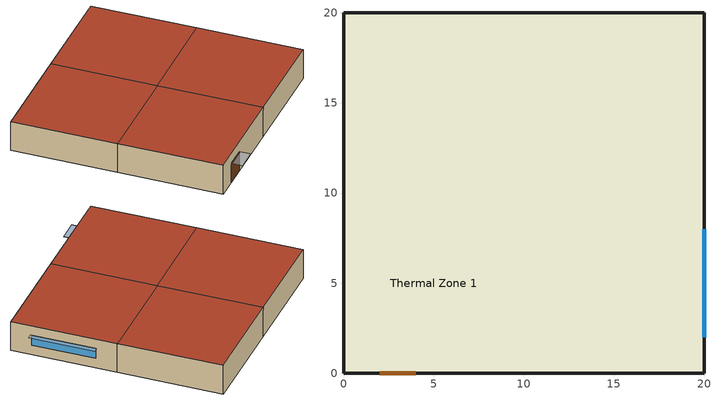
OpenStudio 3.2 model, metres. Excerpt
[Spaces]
Thermal Zone 1
 floor ground (Slab): 10,10 10,0 0,0 0,10 z0; 10,20 10,10 0,10 0,20 z0; 20,20 20,10 10,10 10,20 z0; 20,10 20,0 10,0 10,10 z0
 wall outside (Exterior Wall): 10,0 20,0 20,10 20,20 10,20 0,20 0,10 0,0 10,0 z0:3
 window (Exterior Window): 20,2 20,8 z1:2
 door (Exterior Door): 2,0 4,0 z0:2
 roof outside (Exterior Roof): 20,0 20,10 10,10 10,0 z3; 10,10 10,20 0,20 0,10 z3; 20,10 20,20 10,20 10,10 z3; 10,0 10,10 0,10 0,0 z3
shading: 4,-1 4,0 2,0 2,-1 z2; 20.55,1.9 20.55,8.1 20,8.1 20,1.9 z2.1
[Site]
Site 1: Latitude {deg}=41.77; Longitude {deg}=-87.75; Time Zone {hr}=-6; Elevation {m}=190
[Building]
Building 1
[SizingPeriod:DesignDay] Barometric Pressure {Pa}=99063; Rain Indicator=0; Snow Indicator=0; Day of Month=21; Daylight Saving Time Indicator=0; Humidity Indicating Type=WetBulb; Dry-Bulb Temperature Range Modifier Type=DefaultMultipliers; Solar Model Indicator=ASHRAEClearSky
Name | Maximum Dry-Bulb Temperature {C} | Daily Dry-Bulb Temperature Range {deltaC} | Humidity Indicating Conditions at Maximum Dry-Bulb | Wind Speed {m/s} | Wind Direction {deg} | Sky Clearness | Month | Day Type
Sizing Period Design Day 1 | -20.6 | 0 | -20.6 | 4.9 | 270 | 0 | 1 | WinterDesignDay
Sizing Period Design Day 2 | 33.2 | 10.7 | 23.8 | 5.3 | 230 | 1 | 7 | SummerDesignDay
[ClimateZones]
Climate Zone Institution Name 1=ASHRAE; Climate Zone Document Name 1=ANSI/ASHRAE Standard 169; Climate Zone Document Year 1=2006; Climate Zone Institution Name 2=CEC; Climate Zone Document Name 2=California Climate Zone Descriptions; Climate Zone Document Year 2=1995
[Construction]
Slab: MAT-CC05 8 HW CONCRETE, CP02 CARPET PAD
Exterior Wall: M01 100mm brick, M15 200mm heavyweight concrete, I02 50mm insulation board, F04 Wall air space resistance, G01a 19mm gypsum board
Exterior Roof: M11 100mm lightweight concrete, F05 Ceiling air space resistance, F16 Acoustic tile
Exterior Door: F08 Metal surface, I02 25mm insulation board
Exterior Window: Simple Glazing
Interior Partition: G05 25mm wood
[Material] Thermal Absorptance=0.9; Solar Absorptance=0.7; Visible Absorptance=0.7
Name | Roughness | Thickness {m} | Conductivity {W/m-K} | Density {kg/m3} | Specific Heat {J/kg-K}
MAT-CC05 8 HW CONCRETE | Rough | 0.2032 | 1.311 | 2240 | 836.8
M01 100mm brick | MediumRough | 0.1016 | 0.89 | 1920 | 790
M15 200mm heavyweight concrete | MediumRough | 0.2032 | 1.95 | 2240 | 900
I02 50mm insulation board | MediumRough | 0.0508 | 0.03 | 43 | 1210
G01a 19mm gypsum board | MediumSmooth | 0.019 | 0.16 | 800 | 1090
M11 100mm lightweight concrete | MediumRough | 0.1016 | 0.53 | 1280 | 840
F16 Acoustic tile | MediumSmooth | 0.0191 | 0.06 | 368 | 590
F08 Metal surface | Smooth | 0.0008 | 45.28 | 7824 | 500
I02 25mm insulation board | MediumRough | 0.0254 | 0.03 | 43 | 1210
G05 25mm wood | MediumSmooth | 0.0254 | 0.15 | 608 | 1630
[Material:NoMass]
CP02 CARPET PAD: Roughness=VeryRough; Thermal Resistance {m2-K/W}=0.2165; Thermal Absorptance=0.9; Solar Absorptance=0.7; Visible Absorptance=0.8
[Material:AirGap]
Name | Thermal Resistance {m2-K/W}
F04 Wall air space resistance | 0.15
F05 Ceiling air space resistance | 0.18
[WindowMaterial:SimpleGlazingSystem]
Simple Glazing: U-Factor {W/m2-K}=3.23646; Solar Heat Gain Coefficient=0.39; Visible Transmittance=0.6
[ThermalZone]
Thermal Zone 1 Thermal Zone: Multiplier=1; Primary Daylighting Control=Daylighting Control 1; Fraction of Zone Controlled by Primary Daylighting Control=0.25; Thermostat=Thermostat Setpoint Dual Setpoint 1; Use Ideal Air Loads=No; Humidistat=Zone Control Humidistat 1
[Sizing:Zone]
Thermal Zone 1 Thermal Zone: Zone Cooling Design Supply Air Temperature Input Method=SupplyAirTemperature; Zone Cooling Design Supply Air Temperature {C}=14; Zone Cooling Design Supply Air Temperature Difference {deltaC}=11.11; Zone Heating Design Supply Air Temperature Input Method=SupplyAirTemperature; Zone Heating Design Supply Air Temperature {C}=40; Zone Heating Design Supply Air Temperature Difference {deltaC}=11.11; Zone Cooling Design Supply Air Humidity Ratio {kg-H2O/kg-air}=0.0085; Zone Heating Design Supply Air Humidity Ratio {kg-H2O/kg-air}=0.008; Cooling Design Air Flow Method=DesignDay; Cooling Design Air Flow Rate {m3/s}=0; Cooling Minimum Air Flow per Zone Floor Area {m3/s-m2}=0.000762; Cooling Minimum Air Flow {m3/s}=0; Cooling Minimum Air Flow Fraction=0; Heating Design Air Flow Method=DesignDay; Heating Design Air Flow Rate {m3/s}=0; Heating Maximum Air Flow per Zone Floor Area {m3/s-m2}=0.002032; Heating Maximum Air Flow {m3/s}=0.141576; Heating Maximum Air Flow Fraction=0.3; Account for Dedicated Outdoor Air System=No; Dedicated Outdoor Air System Control Strategy=NeutralSupplyAir; Dedicated Outdoor Air Low Setpoint Temperature for Design {C}=autosize; Dedicated Outdoor Air High Setpoint Temperature for Design {C}=autosize
[Space]
Thermal Zone 1: Space Type=Space Type 1; Thermal Zone=Thermal Zone 1 Thermal Zone; Part of Total Floor Area=Yes; Design Specification Outdoor Air Object=Design Specification Outdoor Air 1
[ThermostatSetpoint:DualSetpoint]
Thermostat Setpoint Dual Setpoint 1: Heating Setpoint Temperature Schedule=Medium Office Heating Setpoint Schedule; Cooling Setpoint Temperature Schedule=Medium Office Cooling Setpoint Schedule; Temperature Difference Between Cutout And Setpoint {deltaC}=0
[InternalMass:Definition]
Interior Partition Surface 1 Definition: Construction=Interior Partition; Design Level Calculation Method=SurfaceArea; Surface Area {m2}=6
[InternalMass]
Interior Partition Surface 1: Internal Mass Definition=Interior Partition Surface 1 Definition; Space or SpaceType=Thermal Zone 1; Multiplier=1
[ElectricEquipment:Definition]
Name | Design Level Calculation Method | Design Level {W} | Watts per Space Floor Area {W/m2}
Printer Definition | EquipmentLevel | 200
Electric Equipment 1 Definition | Watts/Area |  | 5
[ElectricEquipment] Schedule=Medium Office Electric Equipment Schedule
Name | Electric Equipment Definition | Space or SpaceType
Printer | Printer Definition | Thermal Zone 1
Electric Equipment 1 | Electric Equipment 1 Definition | Space Type 1
[Daylighting:Control]
Daylighting Control 1: Space=Thermal Zone 1; Position X-Coordinate {m}=15; Position Y-Coordinate {m}=5; Position Z-Coordinate {m}=1.1; Phi Rotation Around Z-Axis {deg}=0; Illuminance Setpoint {lux}=500; Lighting Control Type=Continuous; Minimum Input Power Fraction for Continuous Dimming Control=0.3; Minimum Light Output Fraction for Continuous Dimming Control=0.2; Number of Stepped Control Steps=1; Probability Lighting will be Reset When Needed in Manual Stepped Control=1
[AirTerminal:SingleDuct:ConstantVolume:NoReheat]
Air Terminal Single Duct Constant Volume No Reheat 1: Availability Schedule=ALWAYS_ON; Maximum Air Flow Rate {m3/s}=autosize
[DesignSpecification:OutdoorAir]
Design Specification Outdoor Air 1: Outdoor Air Method=Sum; Outdoor Air Flow per Person {m3/s-person}=0; Outdoor Air Flow per Floor Area {m3/s-m2}=0; Outdoor Air Flow Rate {m3/s}=0
[Lights:Definition]
Lights 1 Definition: Design Level Calculation Method=Watts/Area; Watts per Space Floor Area {W/m2}=10
[Lights]
Lights 1: Lights Definition=Lights 1 Definition; Space or SpaceType=Space Type 1; Schedule=Medium Office Lighting Schedule; Fraction Replaceable=1
[SpaceType]
Space Type 1
[People:Definition]
People 1 Definition: Number of People Calculation Method=People/Area; People per Space Floor Area {person/m2}=0.05; Fraction Radiant=0.3
[People]
People 1: People Definition=People 1 Definition; Space or SpaceType=Space Type 1; Number of People Schedule=Medium Office Number of People Schedule; Activity Level Schedule=Medium Office People Activity Level Schedule; Multiplier=1
[ZoneControl:Humidistat]
Zone Control Humidistat 1
[Schedule:Year]
Medium Office Heating Setpoint Schedule: 1, 3, Medium Office Heating Setpoint Schedule Week Rule - Jan1-Jan3, 12, 31, Medium Office Heating Setpoint Schedule Week Rule - Jan4-Dec31
Medium Office Cooling Setpoint Schedule: 1, 3, Medium Office Cooling Setpoint Schedule Week Rule - Jan1-Jan3, 12, 31, Medium Office Cooling Setpoint Schedule Week Rule - Jan4-Dec31
Medium Office Electric Equipment Schedule: 1, 3, Medium Office Electric Equipment Schedule Week Rule - Jan1-Jan3, 12, 31, Medium Office Electric Equipment Schedule Week Rule - Jan4-Dec31
Medium Office Lighting Schedule: 1, 3, Medium Office Lighting Schedule Week Rule - Jan1-Jan3, 12, 31, Medium Office Lighting Schedule Week Rule - Jan4-Dec31
Medium Office Number of People Schedule: 1, 3, Medium Office Number of People Schedule Week Rule - Jan1-Jan3, 12, 31, Medium Office Number of People Schedule Week Rule - Jan4-Dec31
Medium Office People Activity Level Schedule: 12, 31, Medium Office People Activity Level Schedule Week Rule - Jan1-Dec31
[Schedule:Week]
Medium Office Heating Setpoint Schedule Week Rule - Jan1-Jan3: Medium Office Heating Setpoint Weekdays Schedule, Medium Office Heating Setpoint Weekdays Schedule, Medium Office Heating Setpoint Weekdays Schedule, Medium Office Heating Setpoint Weekdays Schedule, Medium Office Heating Setpoint Weekdays Schedule, Medium Office Heating Setpoint Weekdays Schedule, Medium Office Heating Setpoint Saturday Schedule, Medium Office Heating Setpoint All Other Days Schedule, Medium Office Heating Setpoint All Other Days Schedule, Medium Office Heating Setpoint Winter Design Day Schedule 1, Medium Office Heating Setpoint All Other Days Schedule, Medium Office Heating Setpoint All Other Days Schedule
Medium Office Heating Setpoint Schedule Week Rule - Jan4-Dec31: Medium Office Heating Setpoint All Other Days Schedule, Medium Office Heating Setpoint Weekdays Schedule, Medium Office Heating Setpoint Weekdays Schedule, Medium Office Heating Setpoint Weekdays Schedule, Medium Office Heating Setpoint Weekdays Schedule, Medium Office Heating Setpoint Weekdays Schedule, Medium Office Heating Setpoint Saturday Schedule, Medium Office Heating Setpoint All Other Days Schedule, Medium Office Heating Setpoint All Other Days Schedule, Medium Office Heating Setpoint Winter Design Day Schedule 1, Medium Office Heating Setpoint All Other Days Schedule, Medium Office Heating Setpoint All Other Days Schedule
Medium Office Cooling Setpoint Schedule Week Rule - Jan1-Jan3: Medium Office Cooling Setpoint Weekdays Schedule, Medium Office Cooling Setpoint Weekdays Schedule, Medium Office Cooling Setpoint Weekdays Schedule, Medium Office Cooling Setpoint Weekdays Schedule, Medium Office Cooling Setpoint Weekdays Schedule, Medium Office Cooling Setpoint Weekdays Schedule, Medium Office Cooling Setpoint Saturday Schedule, Medium Office Cooling Setpoint All Other Days Schedule, Medium Office Cooling Setpoint Summer Design Day Schedule 1, Medium Office Cooling Setpoint All Other Days Schedule, Medium Office Cooling Setpoint All Other Days Schedule, Medium Office Cooling Setpoint All Other Days Schedule
Medium Office Cooling Setpoint Schedule Week Rule - Jan4-Dec31: Medium Office Cooling Setpoint All Other Days Schedule, Medium Office Cooling Setpoint Weekdays Schedule, Medium Office Cooling Setpoint Weekdays Schedule, Medium Office Cooling Setpoint Weekdays Schedule, Medium Office Cooling Setpoint Weekdays Schedule, Medium Office Cooling Setpoint Weekdays Schedule, Medium Office Cooling Setpoint Saturday Schedule, Medium Office Cooling Setpoint All Other Days Schedule, Medium Office Cooling Setpoint Summer Design Day Schedule 1, Medium Office Cooling Setpoint All Other Days Schedule, Medium Office Cooling Setpoint All Other Days Schedule, Medium Office Cooling Setpoint All Other Days Schedule
Medium Office Electric Equipment Schedule Week Rule - Jan1-Jan3: Medium Office Electric Equipment Weekdays Schedule, Medium Office Electric Equipment Weekdays Schedule, Medium Office Electric Equipment Weekdays Schedule, Medium Office Electric Equipment Weekdays Schedule, Medium Office Electric Equipment Weekdays Schedule, Medium Office Electric Equipment Weekdays Schedule, Medium Office Electric Equipment Saturday Schedule, Medium Office Electric Equipment All Other Days Schedule, Medium Office Electric Equipment Summer Design Day Schedule 1, Medium Office Electric Equipment Winter Design Day Schedule 1, Medium Office Electric Equipment All Other Days Schedule, Medium Office Electric Equipment All Other Days Schedule
Medium Office Electric Equipment Schedule Week Rule - Jan4-Dec31: Medium Office Electric Equipment All Other Days Schedule, Medium Office Electric Equipment Weekdays Schedule, Medium Office Electric Equipment Weekdays Schedule, Medium Office Electric Equipment Weekdays Schedule, Medium Office Electric Equipment Weekdays Schedule, Medium Office Electric Equipment Weekdays Schedule, Medium Office Electric Equipment Saturday Schedule, Medium Office Electric Equipment All Other Days Schedule, Medium Office Electric Equipment Summer Design Day Schedule 1, Medium Office Electric Equipment Winter Design Day Schedule 1, Medium Office Electric Equipment All Other Days Schedule, Medium Office Electric Equipment All Other Days Schedule
Medium Office Lighting Schedule Week Rule - Jan1-Jan3: Medium Office Lighting Weekdays Schedule, Medium Office Lighting Weekdays Schedule, Medium Office Lighting Weekdays Schedule, Medium Office Lighting Weekdays Schedule, Medium Office Lighting Weekdays Schedule, Medium Office Lighting Weekdays Schedule, Medium Office Lighting Saturday Schedule, Medium Office Lighting All Other Days Schedule, Medium Office Lighting Summer Design Day Schedule 1, Medium Office Lighting Winter Design Day Schedule 1, Medium Office Lighting All Other Days Schedule, Medium Office Lighting All Other Days Schedule
Medium Office Lighting Schedule Week Rule - Jan4-Dec31: Medium Office Lighting All Other Days Schedule, Medium Office Lighting Weekdays Schedule, Medium Office Lighting Weekdays Schedule, Medium Office Lighting Weekdays Schedule, Medium Office Lighting Weekdays Schedule, Medium Office Lighting Weekdays Schedule, Medium Office Lighting Saturday Schedule, Medium Office Lighting All Other Days Schedule, Medium Office Lighting Summer Design Day Schedule 1, Medium Office Lighting Winter Design Day Schedule 1, Medium Office Lighting All Other Days Schedule, Medium Office Lighting All Other Days Schedule
Medium Office Number of People Schedule Week Rule - Jan1-Jan3: Medium Office Number of People Weekdays Schedule, Medium Office Number of People Weekdays Schedule, Medium Office Number of People Weekdays Schedule, Medium Office Number of People Weekdays Schedule, Medium Office Number of People Weekdays Schedule, Medium Office Number of People Weekdays Schedule, Medium Office Number of People Saturday Schedule, Medium Office Number of People All Other Days Schedule, Medium Office Number of People Summer Design Day Schedule 1, Medium Office Number of People All Other Days Schedule, Medium Office Number of People All Other Days Schedule, Medium Office Number of People All Other Days Schedule
Medium Office Number of People Schedule Week Rule - Jan4-Dec31: Medium Office Number of People All Other Days Schedule, Medium Office Number of People Weekdays Schedule, Medium Office Number of People Weekdays Schedule, Medium Office Number of People Weekdays Schedule, Medium Office Number of People Weekdays Schedule, Medium Office Number of People Weekdays Schedule, Medium Office Number of People Saturday Schedule, Medium Office Number of People All Other Days Schedule, Medium Office Number of People Summer Design Day Schedule 1, Medium Office Number of People All Other Days Schedule, Medium Office Number of People All Other Days Schedule, Medium Office Number of People All Other Days Schedule
Medium Office People Activity Level Schedule Week Rule - Jan1-Dec31: Medium Office People Activity Level All Days Schedule, Medium Office People Activity Level All Days Schedule, Medium Office People Activity Level All Days Schedule, Medium Office People Activity Level All Days Schedule, Medium Office People Activity Level All Days Schedule, Medium Office People Activity Level All Days Schedule, Medium Office People Activity Level All Days Schedule, Medium Office People Activity Level All Days Schedule, Medium Office People Activity Level All Days Schedule, Medium Office People Activity Level All Days Schedule, Medium Office People Activity Level All Days Schedule, Medium Office People Activity Level All Days Schedule
[Schedule:Day]
Medium Office Heating Setpoint Weekdays Schedule: 6, 0, 15.6, 22, 0, 21, 24, 0, 15.6
Medium Office Heating Setpoint Saturday Schedule: 6, 0, 15.6, 18, 0, 21, 24, 0, 15.6
Medium Office Heating Setpoint All Other Days Schedule: 24, 0, 15.6
Medium Office Heating Setpoint Winter Design Day Schedule 1: 24, 0, 21
Medium Office Cooling Setpoint Weekdays Schedule; Medium Office Cooling Setpoint Summer Design Day Schedule 1: 6, 0, 26.7, 22, 0, 24, 24, 0, 26.7
Medium Office Cooling Setpoint Saturday Schedule: 6, 0, 26.7, 18, 0, 24, 24, 0, 26.7
Medium Office Cooling Setpoint All Other Days Schedule: 24, 0, 26.7
Medium Office Electric Equipment Weekdays Schedule: 8, 0, 0.4, 12, 0, 0.9, 13, 0, 0.8, 17, 0, 0.9, 18, 0, 0.8, 20, 0, 0.6, 22, 0, 0.5, 24, 0, 0.4
Medium Office Electric Equipment Saturday Schedule: 6, 0, 0.3, 8, 0, 0.4, 14, 0, 0.5, 17, 0, 0.35, 24, 0, 0.3
Medium Office Electric Equipment All Other Days Schedule: 24, 0, 0.3
Medium Office Electric Equipment Summer Design Day Schedule 1; Medium Office Lighting Summer Design Day Schedule 1: 6, 0, 1, 24, 0, 0
Medium Office Electric Equipment Winter Design Day Schedule 1; Medium Office Lighting Winter Design Day Schedule 1; Medium Office Number of People All Other Days Schedule: 24, 0, 0
Medium Office Lighting Weekdays Schedule: 5, 0, 0.05, 7, 0, 0.1, 8, 0, 0.3, 17, 0, 0.9, 18, 0, 0.7, 20, 0, 0.5, 22, 0, 0.3, 23, 0, 0.1, 24, 0, 0.05
Medium Office Lighting Saturday Schedule: 6, 0, 0.05, 8, 0, 0.1, 14, 0, 0.5, 17, 0, 0.15, 24, 0, 0.05
Medium Office Lighting All Other Days Schedule: 24, 0, 0.05
Medium Office Number of People Saturday Schedule: 6, 0, 0, 8, 0, 0.1, 14, 0, 0.5, 17, 0, 0.1, 24, 0, 0
Medium Office Number of People Summer Design Day Schedule 1: 6, 0, 0, 22, 0, 1, 24, 0, 0.05
Medium Office Number of People Weekdays Schedule: 6, 0, 0, 7, 0, 0.1, 8, 0, 0.2, 12, 0, 0.95, 13, 0, 0.5, 17, 0, 0.95, 18, 0, 0.7, 20, 0, 0.4, 22, 0, 0.1, 24, 0, 0.05
Medium Office People Activity Level All Days Schedule: 24, 0, 120
[Schedule:Compact]
ALWAYS_ON: Through: 12/31, For: AllDays, Until: 24:00, 1
